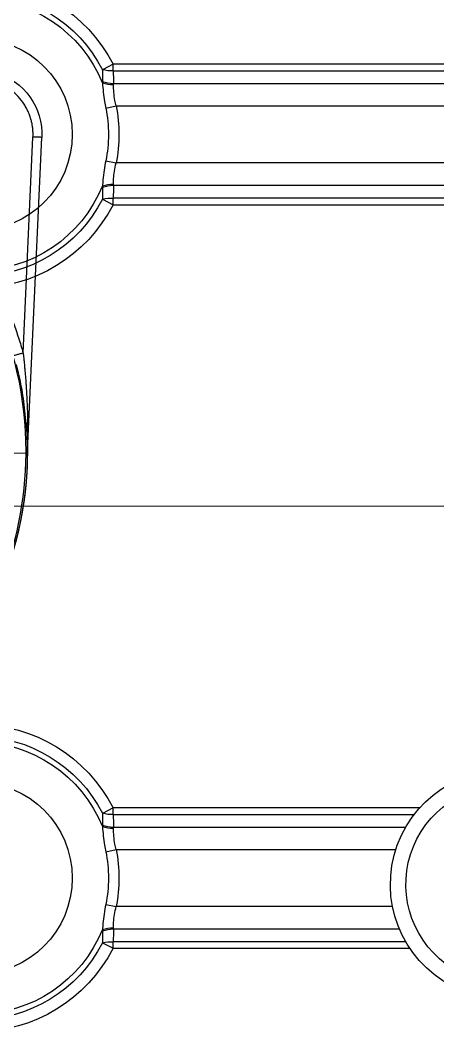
# Model space of a CAD drawing. Header units: millimetres. Extents: x 4754612 to 5801174, y 2368242 to 2777223.
# Drawn here: x 5508414.8 to 5508482.3, y 2425243.1 to 2425406.3 of the extents above; entities that cross this region are included whole.
import ezdxf

# ---------------------------------------------------------------- set-up
doc = ezdxf.new("R2010")
doc.units = ezdxf.units.MM
doc.header["$LTSCALE"] = 1000
for name, color, linetype in [('253', 253, 'Continuous'), ('DOOR', 4, 'Continuous'), ('HAT', 252, 'Continuous')]:
    doc.layers.add(name, color=color, linetype=linetype)

# ---------------------------------------------------------------- blocks, each defined once
blk = doc.blocks.new('방화셔터 기본')
at = {"layer": '253', "linetype": 'Continuous'}
for p, q in [((5542137.5, 8102141.23), (5542282.24, 8102141.23)), ((5542282.24, 8102141.23), (5542283.95, 8102140.35)), ((5542282.24, 8102140.17), (5542282.24, 8102141.23)), ((5542282.24, 8102140.17), (5542136.92, 8102140.17)), ((5542283.95, 8102140.35), (5542283.94, 8102138.41)), ((5542136.27, 8102138.09), (5542282.17, 8102138.09)), ((5542282.17, 8102137.92), (5542282.17, 8102138.09)), ((5542283.94, 8102138.41), (5542283.95, 8102138.2)), ((5542281.74, 8102134.5), (5542146.3, 8102134.5)), ((5542283.42, 8102134.16), (5542281.74, 8102134.5)), ((5542147.6, 8102125.3), (5542281.74, 8102125.3)), ((5542283.42, 8102125.64), (5542281.74, 8102125.3)), ((5542282.17, 8102121.7), (5542154.02, 8102121.7)), ((5542282.17, 8102121.7), (5542282.17, 8102121.88)), ((5542283.95, 8102121.59), (5542283.94, 8102121.39)), ((5542283.94, 8102121.39), (5542283.95, 8102119.44)), ((5542152.52, 8102119.63), (5542282.24, 8102119.63)), ((5542282.24, 8102118.57), (5542282.24, 8102119.63)), ((5542282.24, 8102118.57), (5542151.85, 8102118.57)), ((5542283.95, 8102119.44), (5542282.24, 8102118.57)), ((5542232.72, 8102021.23), (5542282.24, 8102021.23)), ((5542282.24, 8102020.17), (5542233.59, 8102020.17)), ((5542282.24, 8102021.23), (5542283.95, 8102020.35)), ((5542282.24, 8102020.17), (5542282.24, 8102021.23)), ((5542283.95, 8102020.35), (5542283.94, 8102018.41)), ((5542283.94, 8102018.41), (5542283.95, 8102018.2)), ((5542234.98, 8102018.09), (5542282.17, 8102018.09)), ((5542282.17, 8102017.92), (5542282.17, 8102018.09)), ((5542281.74, 8102014.5), (5542236.56, 8102014.5)), ((5542283.42, 8102014.16), (5542281.74, 8102014.5)), ((5542237.07, 8102005.3), (5542281.74, 8102005.3)), ((5542283.42, 8102005.64), (5542281.74, 8102005.3)), ((5542282.17, 8102001.7), (5542235.97, 8102001.7)), ((5542282.17, 8102001.7), (5542282.17, 8102001.88)), ((5542283.95, 8102001.59), (5542283.94, 8102001.39)), ((5542283.94, 8102001.39), (5542283.95, 8101999.44)), ((5542234.94, 8101999.63), (5542282.24, 8101999.63)), ((5542282.24, 8101998.57), (5542282.24, 8101999.63)), ((5542283.95, 8101999.44), (5542282.24, 8101998.57)), ((5542282.24, 8101998.57), (5542234.28, 8101998.57))]:
    blk.add_line(p, q, dxfattribs=at)
at = {"layer": '253', "linetype": 'Continuous', "lineweight": 25}
for p, q in [((5542296.09, 8102077.69), (5542293.72, 8102129.42)), ((5542296.76, 8102094.62), (5542295.17, 8102129.49)), ((5542296.03, 8102082.71), (5542296.1, 8102079)), ((5542296.22, 8102082.85), (5542296.2, 8102082.59)), ((5542296.34, 8102078.44), (5542298.34, 8102078.46))]:
    blk.add_line(p, q, dxfattribs=at)
at = {"layer": '253', "lineweight": 18}
blk.add_line((5541981.5, 8102069.9), (5542356.9, 8102069.9), dxfattribs=at)
at = {"layer": '253', "linetype": 'Continuous', "lineweight": 25, "flags": 128}
blk.add_lwpolyline([(5542293.72, 8102129.42), (5542293.75, 8102129.43), (5542293.83, 8102129.43), (5542293.96, 8102129.44), (5542294.14, 8102129.44), (5542294.36, 8102129.45), (5542294.61, 8102129.47), (5542294.88, 8102129.48), (5542295.17, 8102129.49)], dxfattribs=at)
at = {"layer": '253', "linetype": 'Continuous'}
for centre, radius, start, end in [((5542304.3, 8102129.9), 24.8, 90, 152.8127), ((5542304.3, 8102129.9), 22.88, 90, 152.8127), ((5542304.3, 8102129.9), 21.98, 90, 157.8066), ((5542304.3, 8102129.9), 15.47, 90, 270), ((5542282.61, 8102144.81), 4.65, 265.4775, 286.6875), ((5542282.24, 8102142.8), 4.71, 269.2137, 291.1818), ((5542282.31, 8102142.8), 4.88, 268.4451, 289.6467), ((5542304.3, 8102129.9), 23.02, 168.4682, 191.5318), ((5542304.3, 8102129.9), 21.31, 168.4682, 191.5318), ((5542282.31, 8102117), 4.88, 70.3533, 91.5549), ((5542282.24, 8102116.99), 4.71, 68.8182, 90.7863), ((5542304.3, 8102129.9), 21.98, 202.1934, 270), ((5542282.61, 8102114.99), 4.65, 73.3125, 94.5225), ((5542304.3, 8102129.9), 24.8, 207.1873, 270), ((5542304.3, 8102129.9), 22.88, 207.1873, 270), ((5542304.3, 8102009.9), 24.8, 90, 152.8127), ((5542304.3, 8102009.9), 22.88, 90, 152.8127), ((5542304.3, 8102009.9), 21.98, 90, 157.8066), ((5542218.93, 8102008.89), 18.5, 214.9531, 102.5693), ((5542218.93, 8102008.89), 16, 154.4391, 98.5327), ((5542304.3, 8102009.9), 15.47, 90, 270), ((5542282.61, 8102024.81), 4.65, 265.4775, 286.6875), ((5542282.24, 8102022.8), 4.71, 269.2137, 291.1818), ((5542282.31, 8102022.8), 4.88, 268.4451, 289.6467), ((5542304.3, 8102009.9), 23.02, 168.4682, 191.5318), ((5542304.3, 8102009.9), 21.31, 168.4682, 191.5318), ((5542282.31, 8101997), 4.88, 70.3533, 91.5549), ((5542282.24, 8101996.99), 4.71, 68.8182, 90.7863), ((5542304.3, 8102009.9), 21.98, 202.1934, 270), ((5542282.61, 8101994.99), 4.65, 73.3125, 94.5225), ((5542304.3, 8102009.9), 22.88, 207.1873, 270), ((5542304.3, 8102009.9), 24.8, 207.1873, 270)]:
    blk.add_arc(centre, radius, start, end, dxfattribs=at)
at = {"layer": '253', "linetype": 'Continuous', "lineweight": 25}
for centre, radius, start, end in [((5542304.09, 8102129.9), 10.38, 29.4651, 182.62), ((5542353.59, 8102078.8), 57.25, 129.2211, 180), ((5542353.59, 8102078.8), 57.51, 175.5945, 230.3425), ((5542353.59, 8102078.8), 57.51, 176.6182, 229.3209), ((5542353.59, 8102078.8), 57.25, 180, 180.3565), ((5542353.59, 8102078.8), 57.25, 180.3565, 225.0004)]:
    blk.add_arc(centre, radius, start, end, dxfattribs=at)
at = {"layer": '253', "linetype": 'Continuous'}
for centre, start_param, end_param in [((5542304.3, 8102138.25), 1.490803, 1.577341), ((5542304.3, 8102121.55), 1.564251, 1.65079), ((5542304.3, 8102018.25), 1.490803, 1.577341), ((5542304.3, 8102001.55), 1.564251, 1.65079)]:
    blk.add_ellipse(centre, major_axis=(0, 24.05), ratio=0.920272, start_param=start_param, end_param=end_param, dxfattribs=at)
for points, knots in [([(5542281.74, 8102134.5), (5542281.82, 8102134.8), (5542282.09, 8102135.95), (5542282.14, 8102137.08), (5542282.17, 8102137.92)], [0, 0, 0, 0, 0.260068, 1, 1, 1, 1]), ([(5542283.95, 8102138.2), (5542283.87, 8102137.22), (5542283.76, 8102135.88), (5542283.49, 8102134.52), (5542283.42, 8102134.16)], [0, 0, 0, 0, 0.737486, 1, 1, 1, 1]), ([(5542282.17, 8102121.88), (5542282.17, 8102122.02), (5542282.17, 8102122.3), (5542282.13, 8102122.99), (5542282.04, 8102124), (5542281.84, 8102124.86), (5542281.74, 8102125.3)], [0, 0, 0, 0, 0.128284, 0.256995, 0.622302, 1, 1, 1, 1]), ([(5542283.42, 8102125.64), (5542283.52, 8102125.13), (5542283.71, 8102124.11), (5542283.84, 8102122.93), (5542283.91, 8102122.09), (5542283.93, 8102121.76), (5542283.95, 8102121.59)], [0, 0, 0, 0, 0.370038, 0.747545, 0.873613, 1, 1, 1, 1]), ([(5542281.74, 8102014.5), (5542281.82, 8102014.8), (5542282.09, 8102015.95), (5542282.14, 8102017.08), (5542282.17, 8102017.92)], [0, 0, 0, 0, 0.260068, 1, 1, 1, 1]), ([(5542283.95, 8102018.2), (5542283.87, 8102017.22), (5542283.76, 8102015.88), (5542283.49, 8102014.52), (5542283.42, 8102014.16)], [0, 0, 0, 0, 0.737486, 1, 1, 1, 1]), ([(5542282.17, 8102001.88), (5542282.17, 8102002.16), (5542282.15, 8102003.26), (5542281.92, 8102004.43), (5542281.74, 8102005.3)], [0, 0, 0, 0, 0.2577219, 1, 1, 1, 1]), ([(5542283.42, 8102005.64), (5542283.6, 8102004.61), (5542283.83, 8102003.24), (5542283.92, 8102001.93), (5542283.95, 8102001.59)], [0, 0, 0, 0, 0.747127, 1, 1, 1, 1])]:
    blk.add_open_spline(points, degree=3, knots=knots, dxfattribs=at)
at = {"layer": '253', "linetype": 'Continuous', "lineweight": 25}
for points, knots in [([(5542295.17, 8102129.49), (5542295.17, 8102129.59), (5542295.16, 8102129.78), (5542295.16, 8102130.07), (5542295.17, 8102130.36), (5542295.19, 8102130.65), (5542295.22, 8102130.94), (5542295.26, 8102131.22), (5542295.3, 8102131.51), (5542295.36, 8102131.79), (5542295.43, 8102132.08), (5542295.54, 8102132.51), (5542295.73, 8102133.08), (5542296.04, 8102133.79), (5542296.4, 8102134.46), (5542296.97, 8102135.33), (5542297.8, 8102136.3), (5542298.97, 8102137.27), (5542300.25, 8102138.01), (5542301.61, 8102138.52), (5542303.04, 8102138.81), (5542304.51, 8102138.86), (5542306.01, 8102138.66), (5542307.49, 8102138.21), (5542308.63, 8102137.62), (5542309.48, 8102137.03), (5542310.06, 8102136.55), (5542310.59, 8102136.03), (5542311.02, 8102135.54), (5542311.36, 8102135.09), (5542311.63, 8102134.7), (5542311.78, 8102134.43), (5542311.86, 8102134.29)], [0, 0, 0, 0, 0.012225, 0.0244, 0.036536, 0.048647, 0.060745, 0.072844, 0.084956, 0.097094, 0.109272, 0.121501, 0.153412, 0.185345, 0.217734, 0.250145, 0.314884, 0.378669, 0.439345, 0.500042, 0.560718, 0.621416, 0.685201, 0.74994, 0.814679, 0.84659, 0.878523, 0.909519, 0.940536, 0.960362, 0.980164, 1, 1, 1, 1]), ([(5542299.02, 8102101.19), (5542298.94, 8102101.01), (5542298.71, 8102100.44), (5542298.34, 8102099.46), (5542297.9, 8102098.27), (5542297.5, 8102097.06), (5542297.11, 8102095.85), (5542296.88, 8102095.03), (5542296.76, 8102094.62)], [0, 0, 0, 0, 0.0840872, 0.2673425, 0.450476, 0.6335732, 0.8167194, 1, 1, 1, 1]), ([(5542296.76, 8102094.62), (5542296.74, 8102094.41), (5542296.69, 8102093.98), (5542296.62, 8102093.31), (5542296.55, 8102092.61), (5542296.48, 8102091.87), (5542296.42, 8102091.1), (5542296.35, 8102090.3), (5542296.28, 8102089.35), (5542296.21, 8102088.2), (5542296.14, 8102086.79), (5542296.07, 8102085.16), (5542296.05, 8102084), (5542296.04, 8102083.39)], [0, 0, 0, 0, 0.056494, 0.115986, 0.178475, 0.243965, 0.312456, 0.383949, 0.458444, 0.565219, 0.69107, 0.835996, 1, 1, 1, 1]), ([(5542296.76, 8102094.62), (5542296.93, 8102094.57), (5542297.12, 8102094.52), (5542297.47, 8102094.43), (5542297.64, 8102094.38), (5542297.92, 8102094.3), (5542298.03, 8102094.27), (5542298.17, 8102094.23), (5542298.21, 8102094.22), (5542298.21, 8102094.22)], [0, 0, 0, 0, 0.25, 0.25, 0.5, 0.5, 0.75, 0.75, 1, 1, 1, 1]), ([(5542296.25, 8102083.22), (5542296.39, 8102084.58), (5542296.65, 8102087.17), (5542297.24, 8102090.38), (5542297.7, 8102092.2), (5542297.86, 8102092.8)], [0, 0, 0, 0, 0.427319, 0.809034, 1, 1, 1, 1])]:
    blk.add_open_spline(points, degree=3, knots=knots, dxfattribs=at)
for points in [[(5542296.04, 8102083.39), (5542296.03, 8102083.16), (5542296.03, 8102082.94), (5542296.03, 8102082.71)], [(5542296.03, 8102082.71), (5542296.15, 8102082.66), (5542296.21, 8102082.6), (5542296.2, 8102082.55)], [(5542296.04, 8102083.39), (5542296.17, 8102083.33), (5542296.25, 8102083.27), (5542296.25, 8102083.22)], [(5542296.2, 8102082.55), (5542296.21, 8102082.77), (5542296.23, 8102083), (5542296.25, 8102083.22)]]:
    blk.add_open_spline(points, degree=3, dxfattribs=at)
blk = doc.blocks.new('A$C27682B79')
at = {"layer": 'HAT', "xscale": -1}
blk.add_blockref('방화셔터 기본', (5542000.34, -8097757.4), dxfattribs=at)

msp = doc.modelspace()

# ---------------------------------------------------------------- block references
at = {"layer": 'DOOR'}
msp.add_blockref('A$C27682B79', (5508711.723, 2421015.382), dxfattribs=at)

doc.saveas('drawing.dxf')
